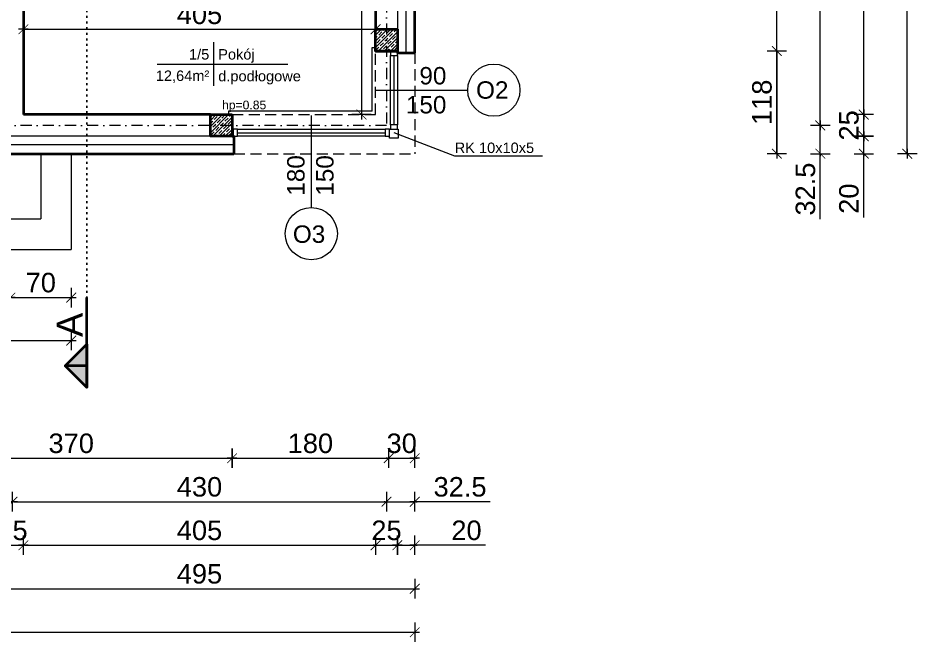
# Model space of a CAD drawing. Header units: millimetres. Extents: x -13512 to 8923, y -6533 to 5096.
# Drawn here: x 3902 to 4936, y 2607 to 3324 of the extents above; entities that cross this region are included whole.
import ezdxf

# ---------------------------------------------------------------- set-up
doc = ezdxf.new("R2010")
doc.units = ezdxf.units.MM
for name, pattern in [('DASHDOT', [25.4, 12.7, -6.35, 0, -6.35]), ('DASHED', [19.05, 12.7, -6.35]), ('DOT', [6.35, 0, -6.35])]:
    doc.linetypes.add(name, pattern=pattern)
doc.layers.get('0').update_dxf_attribs({"lineweight": 0})
for name, color, linetype, lineweight in [('A-murowane', 3, 'Continuous', 35), ('A-osie', 7, 'DASHDOT', 5), ('A-p.widokowa', 6, 'Continuous', 15), ('A-pod', 6, 'DASHED', 15), ('A-schody', 2, 'Continuous', 5), ('A-stolarka', 1, 'Continuous', 5), ('A-w.ocieplenie', 4, 'BATTING', 5), ('A-wykończenie', 4, 'Continuous', 5), ('A17_OPIS_WARSTW', 22, 'Continuous', 9), ('B-linia przekrojowa', 255, 'DOT', 30), ('B-materiały', 9, 'Continuous', 0), ('B-opis', 7, 'Continuous', 0)]:
    doc.layers.add(name, color=color, linetype=linetype, lineweight=lineweight)
doc.styles.get("Standard").update_dxf_attribs({"font": 'arial.ttf'})
doc.linetypes.add('BATTING', pattern='A,0.00254,-2.54,[134,ltypeshp.shx,S=2.54,R=0,X=-2.54,Y=0],-5.08,[134,ltypeshp.shx,S=2.54,R=180,X=2.54,Y=0],-2.54', length=10.16254)
doc.dimstyles.new('PM-100', dxfattribs={"dimscale": 2.8, "dimtxt": 8, "dimasz": 0.5, "dimexe": 0, "dimexo": 0, "dimgap": 2, "dimtad": 1, "dimdec": 1, "dimrnd": 0.1, "dimzin": 13, "dimdsep": 46, "dimtxsty": 'Standard', "dimblk": 'Q', "dimcen": 0, "dimse1": 1, "dimse2": 1, "dimclrd": 256, "dimclre": 251, "dimclrt": 41, "dimadec": 1, "dimazin": 0, "dimtfac": 1, "dimtdec": 1, "dimtix": 1, "dimtmove": 1, "dimatfit": 0, "dimldrblk": 'NONE', "dimfxl": 1, "dimtolj": 1, "dimtzin": 13, "dimlwd": -1, "dimlwe": 0, "dimarcsym": 0})
pattern_1 = [(45, (0, 214.62), (-3.535534, 3.535534), []), (45, (3.525, 214.62), (-3.535534, 3.535534), [5, -2.5])]

# ---------------------------------------------------------------- blocks, each defined once
blk = doc.blocks.new('A$C7FE075C5')
at = {"layer": 'A-stolarka'}
for p, q in [((-5, 0), (-85, 0)), ((-85, -4), (-5, -4)), ((-85, -8), (-5, -8))]:
    blk.add_line(p, q, dxfattribs=at)
for points in [[(-90, 0), (-85, 0), (-85, -8), (-90, -8), (-90, 0)], [(-5, 0), (0, 0), (0, -8), (-5, -8), (-5, 0)]]:
    blk.add_lwpolyline(points, dxfattribs=at)
blk = doc.blocks.new('A$C6DA452C0')
at = {"layer": 'A-stolarka'}
for p, q in [((175, 8), (5, 8)), ((175, 4), (5, 4)), ((5, 0), (175, 0))]:
    blk.add_line(p, q, dxfattribs=at)
for points in [[(5, 0), (0, 0), (0, 8), (5, 8), (5, 0)], [(180, 0), (175, 0), (175, 8), (180, 8), (180, 0)]]:
    blk.add_lwpolyline(points, dxfattribs=at)
blk = doc.blocks.new('Q')
for p, q in [((0, 8), (0, -8)), ((-4, 0), (4, 0))]:
    blk.add_line(p, q)
at = {"const_width": 0.7}
blk.add_lwpolyline([(4, 4), (-4, -4)], dxfattribs=at)
blk = doc.blocks.new('*D47')
at = {"layer": 'A17_OPIS_WARSTW', "transparency": 16777216}
blk.add_line((4297.1, 3557.9), (4297.1, 3214.7), dxfattribs=at)
at = {"layer": 'Defpoints', "color": 0, "transparency": 16777216}
for p in [(4297.1, 3559.3), (4297.1, 3213.3), (4297.1, 3213.3)]:
    blk.add_point(p, dxfattribs=at)
at = {"layer": 'A17_OPIS_WARSTW', "transparency": 16777216, "xscale": 1.4, "yscale": 1.4, "zscale": 1.4}
for p, rotation in [((4297.1, 3559.3), 90), ((4297.1, 3213.3), 270)]:
    blk.add_blockref('Q', p, dxfattribs=dict(at, rotation=rotation))
at = {"layer": 'A17_OPIS_WARSTW', "color": 41, "transparency": 16777216, "insert": (4280, 3386.3), "char_height": 22.4, "attachment_point": 5, "rotation": 90}
blk.add_mtext('\\A1;346', dxfattribs=at)
blk = doc.blocks.new('_None')
blk = doc.blocks.new('*D49')
at = {"layer": 'A17_OPIS_WARSTW', "transparency": 16777216}
blk.add_line((3909.7, 3311.3), (4311.9, 3311.3), dxfattribs=at)
at = {"layer": 'Defpoints', "color": 0, "transparency": 16777216}
for p in [(4313.3, 3311.3), (3908.3, 3213.3), (4313.3, 3213.3)]:
    blk.add_point(p, dxfattribs=at)
at = {"layer": 'A17_OPIS_WARSTW', "transparency": 16777216, "xscale": 1.4, "yscale": 1.4, "zscale": 1.4, "rotation": 180}
blk.add_blockref('Q', (3908.3, 3311.3), dxfattribs=at)
at = {"layer": 'A17_OPIS_WARSTW', "transparency": 16777216, "xscale": 1.4, "yscale": 1.4, "zscale": 1.4}
blk.add_blockref('Q', (4313.3, 3311.3), dxfattribs=at)
at = {"layer": 'A17_OPIS_WARSTW', "color": 41, "transparency": 16777216, "insert": (4110.8, 3328.3), "char_height": 22.4, "attachment_point": 5}
blk.add_mtext('\\A1;405', dxfattribs=at)
blk = doc.blocks.new('*D79')
at = {"layer": 'A17_OPIS_WARSTW', "transparency": 16777216}
blk.add_line((3894.7, 3002.9), (3961.9, 3002.9), dxfattribs=at)
at = {"layer": 'Defpoints', "color": 0, "transparency": 16777216}
for p in [(3893.3, 3128.3), (3963.3, 3058.3), (3963.3, 3002.9)]:
    blk.add_point(p, dxfattribs=at)
at = {"layer": 'A17_OPIS_WARSTW', "transparency": 16777216, "xscale": 1.4, "yscale": 1.4, "zscale": 1.4, "rotation": 180}
blk.add_blockref('Q', (3893.3, 3002.9), dxfattribs=at)
at = {"layer": 'A17_OPIS_WARSTW', "transparency": 16777216, "xscale": 1.4, "yscale": 1.4, "zscale": 1.4}
blk.add_blockref('Q', (3963.3, 3002.9), dxfattribs=at)
at = {"layer": 'A17_OPIS_WARSTW', "color": 41, "transparency": 16777216, "insert": (3928.3, 3020), "char_height": 22.4, "attachment_point": 5}
blk.add_mtext('\\A1;70', dxfattribs=at)
blk = doc.blocks.new('*D80')
at = {"layer": 'A17_OPIS_WARSTW', "transparency": 16777216}
blk.add_line((3454.7, 2953.5), (3961.9, 2953.5), dxfattribs=at)
at = {"layer": 'Defpoints', "color": 0, "transparency": 16777216}
for p in [(3453.3, 3058.3), (3963.3, 3058.3), (3963.3, 2953.5)]:
    blk.add_point(p, dxfattribs=at)
at = {"layer": 'A17_OPIS_WARSTW', "transparency": 16777216, "xscale": 1.4, "yscale": 1.4, "zscale": 1.4, "rotation": 180}
blk.add_blockref('Q', (3453.3, 2953.5), dxfattribs=at)
at = {"layer": 'A17_OPIS_WARSTW', "transparency": 16777216, "xscale": 1.4, "yscale": 1.4, "zscale": 1.4}
blk.add_blockref('Q', (3963.3, 2953.5), dxfattribs=at)
at = {"layer": 'A17_OPIS_WARSTW', "color": 41, "transparency": 16777216, "insert": (3708.3, 2970.6), "char_height": 22.4, "attachment_point": 5}
blk.add_mtext('\\A1;510', dxfattribs=at)
blk = doc.blocks.new('*D89')
at = {"layer": 'A17_OPIS_WARSTW', "transparency": 16777216}
blk.add_line((4774.6, 3284.9), (4774.6, 3169.7), dxfattribs=at)
at = {"layer": 'Defpoints', "color": 0, "transparency": 16777216}
for p in [(4325.8, 3286.3), (4325.8, 3168.3), (4774.6, 3168.3)]:
    blk.add_point(p, dxfattribs=at)
at = {"layer": 'A17_OPIS_WARSTW', "transparency": 16777216, "xscale": 1.4, "yscale": 1.4, "zscale": 1.4}
for p, rotation in [((4774.6, 3286.3), 90), ((4774.6, 3168.3), 270)]:
    blk.add_blockref('Q', p, dxfattribs=dict(at, rotation=rotation))
at = {"layer": 'A17_OPIS_WARSTW', "color": 41, "transparency": 16777216, "insert": (4757.6, 3227.3), "char_height": 22.4, "attachment_point": 5, "rotation": 90}
blk.add_mtext('\\A1;118', dxfattribs=at)
blk = doc.blocks.new('*D90')
at = {"layer": 'A17_OPIS_WARSTW', "transparency": 16777216}
blk.add_line((4774.6, 3169.7), (4774.6, 3672.9), dxfattribs=at)
at = {"layer": 'Defpoints', "color": 0, "transparency": 16777216}
for p in [(4325.8, 3674.3), (4774.6, 3674.3), (4325.8, 3168.3)]:
    blk.add_point(p, dxfattribs=at)
at = {"layer": 'A17_OPIS_WARSTW', "transparency": 16777216, "xscale": 1.4, "yscale": 1.4, "zscale": 1.4}
for p, rotation in [((4774.6, 3674.3), 90), ((4774.6, 3168.3), 270)]:
    blk.add_blockref('Q', p, dxfattribs=dict(at, rotation=rotation))
at = {"layer": 'A17_OPIS_WARSTW', "color": 41, "transparency": 16777216, "insert": (4757.6, 3421.3), "char_height": 22.4, "attachment_point": 5, "rotation": 90}
blk.add_mtext('\\A1;506', dxfattribs=at)
blk = doc.blocks.new('*D95')
at = {"layer": 'A17_OPIS_WARSTW', "transparency": 16777216}
for p, q in [((4824.6, 3202.2), (4824.6, 3203.6)), ((4824.6, 3168.3), (4824.6, 3200.8)), ((4824.6, 3168.3), (4824.6, 3200.8)), ((4824.6, 3092.9), (4824.6, 3168.3)), ((4824.6, 3166.9), (4824.6, 3165.5))]:
    blk.add_line(p, q, dxfattribs=at)
at = {"layer": 'Defpoints', "color": 0, "transparency": 16777216}
for p in [(4295.1, 3200.8), (4824.6, 3200.8), (4295.1, 3168.3)]:
    blk.add_point(p, dxfattribs=at)
at = {"layer": 'A17_OPIS_WARSTW', "transparency": 16777216, "xscale": 1.4, "yscale": 1.4, "zscale": 1.4}
for p, rotation in [((4824.6, 3200.8), 270), ((4824.6, 3168.3), 90)]:
    blk.add_blockref('Q', p, dxfattribs=dict(at, rotation=rotation))
at = {"layer": 'A17_OPIS_WARSTW', "color": 41, "transparency": 16777216, "insert": (4807.6, 3127.6), "char_height": 22.4, "attachment_point": 5, "rotation": 90}
blk.add_mtext('\\A1;32.5', dxfattribs=at)
blk = doc.blocks.new('*D96')
at = {"layer": 'A17_OPIS_WARSTW', "transparency": 16777216}
blk.add_line((4824.6, 3202.2), (4824.6, 3799.4), dxfattribs=at)
at = {"layer": 'Defpoints', "color": 0, "transparency": 16777216}
for p in [(4315.2, 3800.8), (4824.6, 3800.8), (4295.1, 3200.8)]:
    blk.add_point(p, dxfattribs=at)
at = {"layer": 'A17_OPIS_WARSTW', "transparency": 16777216, "xscale": 1.4, "yscale": 1.4, "zscale": 1.4}
for p, rotation in [((4824.6, 3800.8), 90), ((4824.6, 3200.8), 270)]:
    blk.add_blockref('Q', p, dxfattribs=dict(at, rotation=rotation))
at = {"layer": 'A17_OPIS_WARSTW', "color": 41, "transparency": 16777216, "insert": (4807.6, 3500.8), "char_height": 22.4, "attachment_point": 5, "rotation": 90}
blk.add_mtext('\\A1;600', dxfattribs=at)
blk = doc.blocks.new('*D99')
at = {"layer": 'A17_OPIS_WARSTW', "transparency": 16777216}
for p, q in [((4874.6, 3189.7), (4874.6, 3191.1)), ((4874.6, 3168.3), (4874.6, 3188.3)), ((4874.6, 3168.3), (4874.6, 3188.3)), ((4874.6, 3094.8), (4874.6, 3168.3)), ((4874.6, 3166.9), (4874.6, 3165.5))]:
    blk.add_line(p, q, dxfattribs=at)
at = {"layer": 'Defpoints', "color": 0, "transparency": 16777216}
for p in [(4120.8, 3188.3), (4874.6, 3188.3), (4120.8, 3168.3)]:
    blk.add_point(p, dxfattribs=at)
at = {"layer": 'A17_OPIS_WARSTW', "transparency": 16777216, "xscale": 1.4, "yscale": 1.4, "zscale": 1.4}
for p, rotation in [((4874.6, 3188.3), 270), ((4874.6, 3168.3), 90)]:
    blk.add_blockref('Q', p, dxfattribs=dict(at, rotation=rotation))
at = {"layer": 'A17_OPIS_WARSTW', "color": 41, "transparency": 16777216, "insert": (4857.6, 3116.6), "char_height": 22.4, "attachment_point": 5, "rotation": 90}
blk.add_mtext('\\A1;20', dxfattribs=at)
blk = doc.blocks.new('*D100')
at = {"layer": 'A17_OPIS_WARSTW', "transparency": 16777216}
for p, q in [((4874.6, 3214.7), (4874.6, 3216.1)), ((4874.6, 3188.3), (4874.6, 3213.3)), ((4874.6, 3186.9), (4874.6, 3185.5))]:
    blk.add_line(p, q, dxfattribs=at)
at = {"layer": 'Defpoints', "color": 0, "transparency": 16777216}
for p in [(4148.3, 3213.3), (4874.6, 3213.3), (4120.8, 3188.3)]:
    blk.add_point(p, dxfattribs=at)
at = {"layer": 'A17_OPIS_WARSTW', "transparency": 16777216, "xscale": 1.4, "yscale": 1.4, "zscale": 1.4}
for p, rotation in [((4874.6, 3213.3), 270), ((4874.6, 3188.3), 90)]:
    blk.add_blockref('Q', p, dxfattribs=dict(at, rotation=rotation))
at = {"layer": 'A17_OPIS_WARSTW', "color": 41, "transparency": 16777216, "insert": (4857.6, 3200.8), "char_height": 22.4, "attachment_point": 5, "rotation": 90}
blk.add_mtext('\\A1;25', dxfattribs=at)
blk = doc.blocks.new('*D101')
at = {"layer": 'A17_OPIS_WARSTW', "transparency": 16777216}
blk.add_line((4874.6, 3214.7), (4874.6, 3786.9), dxfattribs=at)
at = {"layer": 'Defpoints', "color": 0, "transparency": 16777216}
for p in [(4313.3, 3788.3), (4874.6, 3788.3), (4148.3, 3213.3)]:
    blk.add_point(p, dxfattribs=at)
at = {"layer": 'A17_OPIS_WARSTW', "transparency": 16777216, "xscale": 1.4, "yscale": 1.4, "zscale": 1.4}
for p, rotation in [((4874.6, 3788.3), 90), ((4874.6, 3213.3), 270)]:
    blk.add_blockref('Q', p, dxfattribs=dict(at, rotation=rotation))
at = {"layer": 'A17_OPIS_WARSTW', "color": 41, "transparency": 16777216, "insert": (4857.6, 3500.8), "char_height": 22.4, "attachment_point": 5, "rotation": 90}
blk.add_mtext('\\A1;575', dxfattribs=at)
blk = doc.blocks.new('*D106')
at = {"layer": 'A17_OPIS_WARSTW', "transparency": 16777216}
blk.add_line((4924.6, 3169.7), (4924.6, 4266.9), dxfattribs=at)
at = {"layer": 'Defpoints', "color": 0, "transparency": 16777216}
for p in [(4358.3, 4268.3), (4924.6, 4268.3), (4358.3, 3168.3)]:
    blk.add_point(p, dxfattribs=at)
at = {"layer": 'A17_OPIS_WARSTW', "transparency": 16777216, "xscale": 1.4, "yscale": 1.4, "zscale": 1.4}
for p, rotation in [((4924.6, 4268.3), 90), ((4924.6, 3168.3), 270)]:
    blk.add_blockref('Q', p, dxfattribs=dict(at, rotation=rotation))
at = {"layer": 'A17_OPIS_WARSTW', "color": 41, "transparency": 16777216, "insert": (4907.6, 3718.3), "char_height": 22.4, "attachment_point": 5, "rotation": 90}
blk.add_mtext('\\A1;1100', dxfattribs=at)
blk = doc.blocks.new('*D111')
at = {"layer": 'A17_OPIS_WARSTW', "transparency": 16777216}
blk.add_line((3779.7, 2818.3), (4146.9, 2818.3), dxfattribs=at)
at = {"layer": 'Defpoints', "color": 0, "transparency": 16777216}
for p in [(3778.3, 3305.8), (4148.3, 3200.8), (4148.3, 2818.3)]:
    blk.add_point(p, dxfattribs=at)
at = {"layer": 'A17_OPIS_WARSTW', "transparency": 16777216, "xscale": 1.4, "yscale": 1.4, "zscale": 1.4, "rotation": 180}
blk.add_blockref('Q', (3778.3, 2818.3), dxfattribs=at)
at = {"layer": 'A17_OPIS_WARSTW', "transparency": 16777216, "xscale": 1.4, "yscale": 1.4, "zscale": 1.4}
blk.add_blockref('Q', (4148.3, 2818.3), dxfattribs=at)
at = {"layer": 'A17_OPIS_WARSTW', "color": 41, "transparency": 16777216, "insert": (3963.3, 2835.3), "char_height": 22.4, "attachment_point": 5}
blk.add_mtext('\\A1;370', dxfattribs=at)
blk = doc.blocks.new('*D112')
at = {"layer": 'A17_OPIS_WARSTW', "transparency": 16777216}
blk.add_line((4149.7, 2818.3), (4326.9, 2818.3), dxfattribs=at)
at = {"layer": 'Defpoints', "color": 0, "transparency": 16777216}
for p in [(4148.3, 3200.8), (4328.3, 3196.3), (4328.3, 2818.3)]:
    blk.add_point(p, dxfattribs=at)
at = {"layer": 'A17_OPIS_WARSTW', "transparency": 16777216, "xscale": 1.4, "yscale": 1.4, "zscale": 1.4, "rotation": 180}
blk.add_blockref('Q', (4148.3, 2818.3), dxfattribs=at)
at = {"layer": 'A17_OPIS_WARSTW', "transparency": 16777216, "xscale": 1.4, "yscale": 1.4, "zscale": 1.4}
blk.add_blockref('Q', (4328.3, 2818.3), dxfattribs=at)
at = {"layer": 'A17_OPIS_WARSTW', "color": 41, "transparency": 16777216, "insert": (4238.3, 2835.3), "char_height": 22.4, "attachment_point": 5}
blk.add_mtext('\\A1;180', dxfattribs=at)
blk = doc.blocks.new('*D113')
at = {"layer": 'A17_OPIS_WARSTW', "transparency": 16777216}
for p, q in [((4326.9, 2818.3), (4325.5, 2818.3)), ((4328.3, 2818.3), (4358.3, 2818.3)), ((4359.7, 2818.3), (4361.1, 2818.3))]:
    blk.add_line(p, q, dxfattribs=at)
at = {"layer": 'Defpoints', "color": 0, "transparency": 16777216}
for p in [(4328.3, 3196.3), (4358.3, 3168.3), (4358.3, 2818.3)]:
    blk.add_point(p, dxfattribs=at)
at = {"layer": 'A17_OPIS_WARSTW', "transparency": 16777216, "xscale": 1.4, "yscale": 1.4, "zscale": 1.4}
blk.add_blockref('Q', (4328.3, 2818.3), dxfattribs=at)
at = {"layer": 'A17_OPIS_WARSTW', "transparency": 16777216, "xscale": 1.4, "yscale": 1.4, "zscale": 1.4, "rotation": 180}
blk.add_blockref('Q', (4358.3, 2818.3), dxfattribs=at)
at = {"layer": 'A17_OPIS_WARSTW', "color": 41, "transparency": 16777216, "insert": (4343.3, 2835.3), "char_height": 22.4, "attachment_point": 5}
blk.add_mtext('\\A1;30', dxfattribs=at)
blk = doc.blocks.new('*D117')
at = {"layer": 'A17_OPIS_WARSTW', "transparency": 16777216}
blk.add_line((3897.2, 2768.3), (4324.4, 2768.3), dxfattribs=at)
at = {"layer": 'Defpoints', "color": 0, "transparency": 16777216}
for p in [(3895.8, 3200.8), (4325.8, 3200.8), (4325.8, 2768.3)]:
    blk.add_point(p, dxfattribs=at)
at = {"layer": 'A17_OPIS_WARSTW', "transparency": 16777216, "xscale": 1.4, "yscale": 1.4, "zscale": 1.4, "rotation": 180}
blk.add_blockref('Q', (3895.8, 2768.3), dxfattribs=at)
at = {"layer": 'A17_OPIS_WARSTW', "transparency": 16777216, "xscale": 1.4, "yscale": 1.4, "zscale": 1.4}
blk.add_blockref('Q', (4325.8, 2768.3), dxfattribs=at)
at = {"layer": 'A17_OPIS_WARSTW', "color": 41, "transparency": 16777216, "insert": (4110.8, 2785.3), "char_height": 22.4, "attachment_point": 5}
blk.add_mtext('\\A1;430', dxfattribs=at)
blk = doc.blocks.new('*D118')
at = {"layer": 'A17_OPIS_WARSTW', "transparency": 16777216}
for p, q in [((4324.4, 2768.3), (4323, 2768.3)), ((4325.8, 2768.3), (4358.3, 2768.3)), ((4325.8, 2768.3), (4358.3, 2768.3)), ((4445.2, 2768.3), (4358.3, 2768.3)), ((4359.7, 2768.3), (4361.1, 2768.3))]:
    blk.add_line(p, q, dxfattribs=at)
at = {"layer": 'Defpoints', "color": 0, "transparency": 16777216}
for p in [(4325.8, 3200.8), (4358.3, 3200.8), (4358.3, 2768.3)]:
    blk.add_point(p, dxfattribs=at)
at = {"layer": 'A17_OPIS_WARSTW', "transparency": 16777216, "xscale": 1.4, "yscale": 1.4, "zscale": 1.4}
blk.add_blockref('Q', (4325.8, 2768.3), dxfattribs=at)
at = {"layer": 'A17_OPIS_WARSTW', "transparency": 16777216, "xscale": 1.4, "yscale": 1.4, "zscale": 1.4, "rotation": 180}
blk.add_blockref('Q', (4358.3, 2768.3), dxfattribs=at)
at = {"layer": 'A17_OPIS_WARSTW', "color": 41, "transparency": 16777216, "insert": (4410.4, 2785.3), "char_height": 22.4, "attachment_point": 5}
blk.add_mtext('\\A1;32.5', dxfattribs=at)
blk = doc.blocks.new('*D124')
at = {"layer": 'A17_OPIS_WARSTW', "transparency": 16777216}
for p, q in [((3881.9, 2718.3), (3880.5, 2718.3)), ((3883.3, 2718.3), (3908.3, 2718.3)), ((3909.7, 2718.3), (3911.1, 2718.3))]:
    blk.add_line(p, q, dxfattribs=at)
at = {"layer": 'Defpoints', "color": 0, "transparency": 16777216}
for p in [(3908.3, 3213.3), (3883.3, 3188.3), (3908.3, 2718.3)]:
    blk.add_point(p, dxfattribs=at)
at = {"layer": 'A17_OPIS_WARSTW', "transparency": 16777216, "xscale": 1.4, "yscale": 1.4, "zscale": 1.4}
blk.add_blockref('Q', (3883.3, 2718.3), dxfattribs=at)
at = {"layer": 'A17_OPIS_WARSTW', "transparency": 16777216, "xscale": 1.4, "yscale": 1.4, "zscale": 1.4, "rotation": 180}
blk.add_blockref('Q', (3908.3, 2718.3), dxfattribs=at)
at = {"layer": 'A17_OPIS_WARSTW', "color": 41, "transparency": 16777216, "insert": (3895.8, 2735.3), "char_height": 22.4, "attachment_point": 5}
blk.add_mtext('\\A1;25', dxfattribs=at)
blk = doc.blocks.new('*D125')
at = {"layer": 'A17_OPIS_WARSTW', "transparency": 16777216}
blk.add_line((3909.7, 2718.3), (4311.9, 2718.3), dxfattribs=at)
at = {"layer": 'Defpoints', "color": 0, "transparency": 16777216}
for p in [(4313.3, 3311.3), (3908.3, 3213.3), (4313.3, 2718.3)]:
    blk.add_point(p, dxfattribs=at)
at = {"layer": 'A17_OPIS_WARSTW', "transparency": 16777216, "xscale": 1.4, "yscale": 1.4, "zscale": 1.4, "rotation": 180}
blk.add_blockref('Q', (3908.3, 2718.3), dxfattribs=at)
at = {"layer": 'A17_OPIS_WARSTW', "transparency": 16777216, "xscale": 1.4, "yscale": 1.4, "zscale": 1.4}
blk.add_blockref('Q', (4313.3, 2718.3), dxfattribs=at)
at = {"layer": 'A17_OPIS_WARSTW', "color": 41, "transparency": 16777216, "insert": (4110.8, 2735.3), "char_height": 22.4, "attachment_point": 5}
blk.add_mtext('\\A1;405', dxfattribs=at)
blk = doc.blocks.new('*D126')
at = {"layer": 'A17_OPIS_WARSTW', "transparency": 16777216}
for p, q in [((4311.9, 2718.3), (4310.5, 2718.3)), ((4313.3, 2718.3), (4338.3, 2718.3)), ((4339.7, 2718.3), (4341.1, 2718.3))]:
    blk.add_line(p, q, dxfattribs=at)
at = {"layer": 'Defpoints', "color": 0, "transparency": 16777216}
for p in [(4313.3, 3311.3), (4338.3, 3311.3), (4338.3, 2718.3)]:
    blk.add_point(p, dxfattribs=at)
at = {"layer": 'A17_OPIS_WARSTW', "transparency": 16777216, "xscale": 1.4, "yscale": 1.4, "zscale": 1.4}
blk.add_blockref('Q', (4313.3, 2718.3), dxfattribs=at)
at = {"layer": 'A17_OPIS_WARSTW', "transparency": 16777216, "xscale": 1.4, "yscale": 1.4, "zscale": 1.4, "rotation": 180}
blk.add_blockref('Q', (4338.3, 2718.3), dxfattribs=at)
at = {"layer": 'A17_OPIS_WARSTW', "color": 41, "transparency": 16777216, "insert": (4325.8, 2735.3), "char_height": 22.4, "attachment_point": 5}
blk.add_mtext('\\A1;25', dxfattribs=at)
blk = doc.blocks.new('*D127')
at = {"layer": 'A17_OPIS_WARSTW', "transparency": 16777216}
for p, q in [((4336.9, 2718.3), (4335.5, 2718.3)), ((4338.3, 2718.3), (4358.3, 2718.3)), ((4338.3, 2718.3), (4358.3, 2718.3)), ((4439.6, 2718.3), (4358.3, 2718.3)), ((4359.7, 2718.3), (4361.1, 2718.3))]:
    blk.add_line(p, q, dxfattribs=at)
at = {"layer": 'Defpoints', "color": 0, "transparency": 16777216}
for p in [(4338.3, 3311.3), (4358.3, 3284.3), (4358.3, 2718.3)]:
    blk.add_point(p, dxfattribs=at)
at = {"layer": 'A17_OPIS_WARSTW', "transparency": 16777216, "xscale": 1.4, "yscale": 1.4, "zscale": 1.4}
blk.add_blockref('Q', (4338.3, 2718.3), dxfattribs=at)
at = {"layer": 'A17_OPIS_WARSTW', "transparency": 16777216, "xscale": 1.4, "yscale": 1.4, "zscale": 1.4, "rotation": 180}
blk.add_blockref('Q', (4358.3, 2718.3), dxfattribs=at)
at = {"layer": 'A17_OPIS_WARSTW', "color": 41, "transparency": 16777216, "insert": (4417.8, 2735.3), "char_height": 22.4, "attachment_point": 5}
blk.add_mtext('\\A1;20', dxfattribs=at)
blk = doc.blocks.new('*D130')
at = {"layer": 'A17_OPIS_WARSTW', "transparency": 16777216}
blk.add_line((3864.7, 2668.3), (4356.9, 2668.3), dxfattribs=at)
at = {"layer": 'Defpoints', "color": 0, "transparency": 16777216}
for p in [(3863.3, 3168.3), (4358.3, 3168.3), (4358.3, 2668.3)]:
    blk.add_point(p, dxfattribs=at)
at = {"layer": 'A17_OPIS_WARSTW', "transparency": 16777216, "xscale": 1.4, "yscale": 1.4, "zscale": 1.4, "rotation": 180}
blk.add_blockref('Q', (3863.3, 2668.3), dxfattribs=at)
at = {"layer": 'A17_OPIS_WARSTW', "transparency": 16777216, "xscale": 1.4, "yscale": 1.4, "zscale": 1.4}
blk.add_blockref('Q', (4358.3, 2668.3), dxfattribs=at)
at = {"layer": 'A17_OPIS_WARSTW', "color": 41, "transparency": 16777216, "insert": (4110.8, 2685.3), "char_height": 22.4, "attachment_point": 5}
blk.add_mtext('\\A1;495', dxfattribs=at)
blk = doc.blocks.new('*D131')
at = {"layer": 'A17_OPIS_WARSTW', "transparency": 16777216}
blk.add_line((3059.7, 2618.3), (4356.9, 2618.3), dxfattribs=at)
at = {"layer": 'Defpoints', "color": 0, "transparency": 16777216}
for p in [(3058.3, 3168.3), (4358.3, 3168.3), (4358.3, 2618.3)]:
    blk.add_point(p, dxfattribs=at)
at = {"layer": 'A17_OPIS_WARSTW', "transparency": 16777216, "xscale": 1.4, "yscale": 1.4, "zscale": 1.4, "rotation": 180}
blk.add_blockref('Q', (3058.3, 2618.3), dxfattribs=at)
at = {"layer": 'A17_OPIS_WARSTW', "transparency": 16777216, "xscale": 1.4, "yscale": 1.4, "zscale": 1.4}
blk.add_blockref('Q', (4358.3, 2618.3), dxfattribs=at)
at = {"layer": 'A17_OPIS_WARSTW', "color": 41, "transparency": 16777216, "insert": (3708.3, 2635.3), "char_height": 22.4, "attachment_point": 5}
blk.add_mtext('\\A1;1300', dxfattribs=at)
blk = doc.blocks.new('A$C560A2D75')
at = {"layer": 'A-murowane'}
h = blk.add_hatch(color=256, dxfattribs=at)
h.dxf.hatch_style = 1
h.paths.add_polyline_path([(-78.5, 25), (-53.5, 0), (-103.5, 0)])
blk.add_line((-103.5, 0), (0, 0), dxfattribs=at)
blk.add_lwpolyline([(-78.5, 0), (-78.5, 25), (-53.5, 0), (-103.5, 0), (-78.5, 25)], dxfattribs=at)
blk = doc.blocks.new('A$C7E556D42')
at = {"layer": 'B-linia przekrojowa'}
blk.add_line((-877, -1515.3), (-877, 18.8), dxfattribs=at)
at = {"layer": 'A17_OPIS_WARSTW', "rotation": 90}
blk.add_blockref('A$C560A2D75', (-877, -1515.3), dxfattribs=at)
at = {"layer": 'B-opis', "insert": (-911.8, -1560.7), "char_height": 30, "attachment_point": 1, "rotation": 90}
blk.add_mtext_dynamic_manual_height_columns('A', width=13.143, gutter_width=12.5, heights=[0], dxfattribs=at)

msp = doc.modelspace()

# ---------------------------------------------------------------- hatches: boundary and pattern name
at = {"layer": 'B-materiały'}
h = msp.add_hatch(dxfattribs=at)
h.set_pattern_fill('JIS_STN_1E', color=256, scale=5)
h.set_pattern_definition(pattern_1)
h.paths.add_polyline_path([(4338.32, 3311.29), (4338.32, 3286.29), (4313.32, 3286.29), (4313.32, 3311.29)])
h = msp.add_hatch(dxfattribs=at)
h.set_pattern_fill('JIS_STN_1E', color=256, scale=5)
h.set_pattern_definition(pattern_1)
h.paths.add_polyline_path([(4148.32, 3213.29), (4148.32, 3188.29), (4123.32, 3188.29), (4123.32, 3213.29)])

# ---------------------------------------------------------------- linework, layer by layer
at = {"layer": 'A-murowane'}
for p, q in [((4358.32, 3284.29), (4358.32, 3676.29)), ((4313.32, 3559.29), (4313.32, 3311.29)), ((3908.32, 3469.29), (3908.32, 3213.29)), ((4313.32, 3286.29), (4338.32, 3286.29)), ((4123.32, 3213.29), (3908.32, 3213.29)), ((3863.32, 3168.29), (4150.32, 3168.29))]:
    msp.add_line(p, q, dxfattribs=at)
for points in [[(4338.32, 3311.29), (4338.32, 3286.29), (4313.32, 3286.29), (4313.32, 3311.29)], [(4148.32, 3213.29), (4148.32, 3188.29), (4123.32, 3188.29), (4123.32, 3213.29)]]:
    msp.add_lwpolyline(points, close=True, dxfattribs=at)
for points in [[(4338.32, 3286.29), (4338.32, 3284.29), (4358.32, 3284.29)], [(4148.32, 3188.29), (4150.32, 3188.29), (4150.32, 3168.29)]]:
    msp.add_lwpolyline(points, dxfattribs=at)
at = {"layer": 'A-osie'}
for p, q in [((4325.82, 4235.79), (4325.82, 3200.79)), ((4325.82, 3200.79), (3090.82, 3200.79))]:
    msp.add_line(p, q, dxfattribs=at)
at = {"layer": 'A-p.widokowa'}
for points in [[(4309.32, 3217.29), (4309.32, 3290.29), (4313.32, 3290.29)], [(4309.32, 3217.29), (4144.32, 3217.29), (4144.32, 3213.29)]]:
    msp.add_lwpolyline(points, dxfattribs=at)
at = {"layer": 'A-pod'}
for p, q in [((4313.32, 3213.29), (4313.32, 3286.29)), ((4358.32, 3284.29), (4358.32, 3168.29)), ((4148.32, 3213.29), (4313.32, 3213.29)), ((4150.32, 3168.29), (4358.32, 3168.29))]:
    msp.add_line(p, q, dxfattribs=at)
at = {"layer": 'A-schody'}
for p, q in [((3928.32, 3168.29), (3928.32, 3093.29)), ((3963.32, 3168.29), (3963.32, 3058.29)), ((3488.32, 3093.29), (3928.32, 3093.29)), ((3453.32, 3058.29), (3963.32, 3058.29))]:
    msp.add_line(p, q, dxfattribs=at)
at = {"layer": 'A-stolarka'}
msp.add_lwpolyline([(4339.32, 3196.29), (4339.32, 3186.29), (4329.32, 3186.29), (4329.32, 3196.29), (4339.32, 3196.29)], dxfattribs=at)
at = {"layer": 'A-w.ocieplenie'}
for p, q in [((4348.32, 3284.29), (4348.32, 3676.29)), ((4150.32, 3178.29), (3873.32, 3178.29))]:
    msp.add_line(p, q, dxfattribs=at)
at = {"layer": 'A-wykończenie'}
for p, q in [((4338.32, 3674.29), (4338.32, 3311.29)), ((4123.32, 3188.29), (3883.32, 3188.29))]:
    msp.add_line(p, q, dxfattribs=at)
at = {"layer": 'B-opis'}
for p, q in [((4127.18, 3246.33), (4127.18, 3296.33)), ((4062.18, 3271.33), (4212.4, 3271.33)), ((4313.32, 3241.29), (4419.18, 3241.29)), ((4239.32, 3212.28), (4239.32, 3106.42)), ((4334.17, 3192.71), (4404.14, 3165.82)), ((4404.14, 3165.82), (4505.36, 3165.82))]:
    msp.add_line(p, q, dxfattribs=at)
for centre in [(4449.18, 3241.29), (4239.32, 3076.42)]:
    msp.add_circle(centre, 30, dxfattribs=at)

# ---------------------------------------------------------------- block references
at = {"layer": 'A-stolarka', "xscale": -1}
for name, p, rotation in [('A$C7FE075C5', (4330.32, 3196.29), 90.00000000000416), ('A$C6DA452C0', (4329.32, 3188.29), 4.156675004196587e-12)]:
    msp.add_blockref(name, p, dxfattribs=dict(at, rotation=rotation))
at = {"layer": 'B-linia przekrojowa'}
msp.add_blockref('A$C7E556D42', (4858.32, 4518.29), dxfattribs=at)

# ---------------------------------------------------------------- texts
at = {"layer": 'B-opis'}
for s, width, insert, char_height, attachment_point in [('1/5', 87.8944, (4122.05, 3288.47), 12, 3), ('Pokój', 148.0981, (4132.31, 3288.47), 12, 1), ('90\\P150', 13.1429, (4394.69, 3267.89), 20, 3), ('12,64m²', 87.8944, (4122.05, 3263.88), 12, 3), ('d.podłogowe', 87.8944, (4132.31, 3263.47), 12, 1), ('O2', 13.1429, (4466.04, 3251.48), 20, 3), ('hp=0.85', 49.0064, (4136.69, 3229.29), 10, 1), ('RK 10x10x5', 148.0981, (4495.56, 3181.04), 12, 3), ('O3', 13.1429, (4255.39, 3085.83), 20, 3)]:
    msp.add_mtext_dynamic_manual_height_columns(s, width=width, gutter_width=12.5, heights=[0], dxfattribs=dict(at, insert=insert, char_height=char_height, attachment_point=attachment_point))
at = {"layer": 'B-opis', "insert": (4265.21, 3134.52), "char_height": 20, "attachment_point": 7, "rotation": 90}
msp.add_mtext_dynamic_manual_height_columns('\\pi-14.547;180\\P150', width=13.1429, gutter_width=12.5, heights=[0], dxfattribs=at)

# ---------------------------------------------------------------- dimensions: what is measured, and where the dimension line sits
at = {"layer": 'A17_OPIS_WARSTW'}
for base, p1, p2, picture, middle in [((4924.62, 4268.29), (4358.32, 3168.29), (4358.32, 4268.29), '*D106', (4907.58, 3718.29)), ((4824.62, 3800.79), (4295.06, 3200.79), (4315.23, 3800.79), '*D96', (4807.58, 3500.79)), ((4874.62, 3788.29), (4148.32, 3213.29), (4313.32, 3788.29), '*D101', (4857.63, 3500.79)), ((4774.62, 3674.29), (4325.82, 3168.29), (4325.82, 3674.29), '*D90', (4757.58, 3421.29)), ((4297.06, 3213.29), (4297.06, 3559.29), (4297.06, 3213.29), '*D47', (4280.01, 3386.29)), ((4774.62, 3168.29), (4325.82, 3286.29), (4325.82, 3168.29), '*D89', (4757.58, 3227.29)), ((4874.62, 3213.29), (4120.84, 3188.29), (4148.32, 3213.29), '*D100', (4857.58, 3200.79))]:
    dim = msp.add_linear_dim(base=base, p1=p1, p2=p2, angle=90, dimstyle='PM-100', dxfattribs=at)
    dim.commit()
    dim.dimension.update_dxf_attribs({"geometry": picture, "text_midpoint": middle})
for base, p1, p2, picture, middle in [((4313.32, 3311.29), (3908.32, 3213.29), (4313.32, 3213.29), '*D49', (4110.82, 3328.32)), ((4313.32, 2718.29), (3908.32, 3213.29), (4313.32, 3311.29), '*D125', (4110.82, 2735.32)), ((4338.32, 2718.29), (4313.32, 3311.29), (4338.32, 3311.29), '*D126', (4325.82, 2735.32)), ((4148.32, 2818.29), (3778.32, 3305.79), (4148.32, 3200.79), '*D111', (3963.32, 2835.33)), ((3908.32, 2718.29), (3883.32, 3188.29), (3908.32, 3213.29), '*D124', (3895.82, 2735.32)), ((4325.82, 2768.29), (3895.82, 3200.79), (4325.82, 3200.79), '*D117', (4110.82, 2785.33)), ((4328.32, 2818.29), (4148.32, 3200.79), (4328.32, 3196.29), '*D112', (4238.32, 2835.32)), ((4358.32, 2818.29), (4328.32, 3196.29), (4358.32, 3168.29), '*D113', (4343.32, 2835.33)), ((4358.32, 2618.29), (3058.32, 3168.29), (4358.32, 3168.29), '*D131', (3708.32, 2635.33)), ((4358.32, 2668.29), (3863.32, 3168.29), (4358.32, 3168.29), '*D130', (4110.82, 2685.32)), ((3963.32, 3002.94), (3893.32, 3128.29), (3963.32, 3058.29), '*D79', (3928.32, 3019.98)), ((3963.32, 2953.51), (3453.32, 3058.29), (3963.32, 3058.29), '*D80', (3708.32, 2970.55))]:
    dim = msp.add_linear_dim(base=base, p1=p1, p2=p2, dimstyle='PM-100', dxfattribs=at)
    dim.commit()
    dim.dimension.update_dxf_attribs({"geometry": picture, "text_midpoint": middle})
for base, p1, p2, picture, middle in [((4358.32, 2718.29), (4338.32, 3311.29), (4358.32, 3284.29), '*D127', (4417.76, 2723.08)), ((4358.32, 2768.29), (4325.82, 3200.79), (4358.32, 3200.79), '*D118', (4410.42, 2777.35))]:
    dim = msp.add_linear_dim(base=base, p1=p1, p2=p2, dimstyle='PM-100', dxfattribs=at)
    dim.commit()
    dim.dimension.update_dxf_attribs({"geometry": picture, "text_midpoint": middle, "dimtype": 160})
for base, p1, p2, picture, middle in [((4824.62, 3200.79), (4295.06, 3168.29), (4295.06, 3200.79), '*D95', (4827.72, 3127.65)), ((4874.62, 3188.29), (4120.84, 3168.29), (4120.84, 3188.29), '*D99', (4862.51, 3116.56))]:
    dim = msp.add_linear_dim(base=base, p1=p1, p2=p2, angle=90, dimstyle='PM-100', dxfattribs=at)
    dim.commit()
    dim.dimension.update_dxf_attribs({"geometry": picture, "text_midpoint": middle, "dimtype": 160})

doc.saveas('drawing.dxf')
